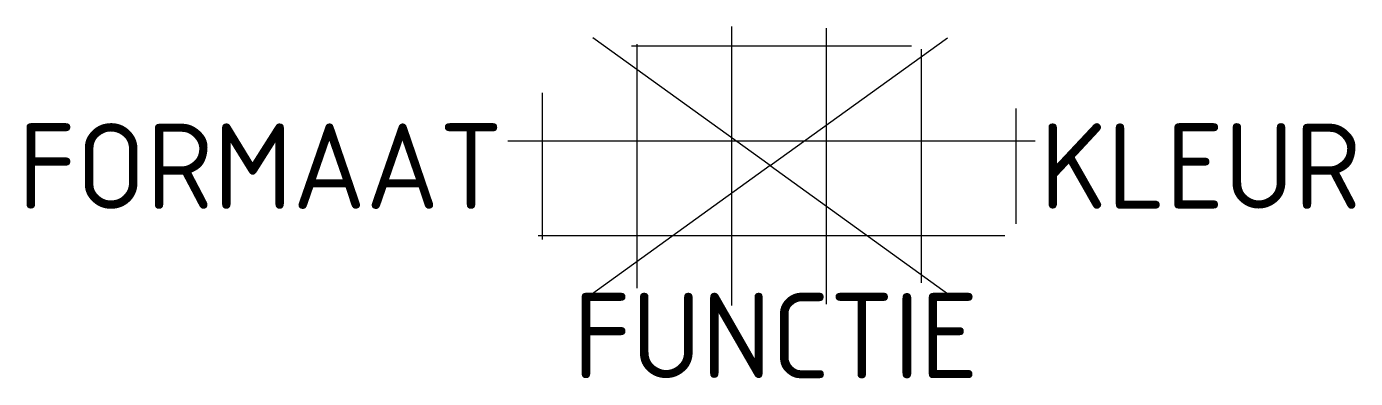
# Model space of a CAD drawing. Extents: x -15.7 to 12.3, y -4.5 to 2.9.
import ezdxf
from ezdxf.enums import TextEntityAlignment as Align

# ---------------------------------------------------------------- set-up
doc = ezdxf.new("R2010")
doc.units = 0
doc.styles.add('NLCS-ISO', font='NLCS-ISO.ttf')

msp = doc.modelspace()

# ---------------------------------------------------------------- linework, layer by layer
at = {"ltscale": 0.1}
for p, q in [((-0.835, -2.94), (-0.835, 2.94)), ((1.165, -2.909), (1.165, 2.909)), ((-0.027, 0.01), (-3.772, 2.706)), ((-2.954, 2.536), (2.954, 2.536)), ((-2.835, -2.573), (-2.835, 2.573)), ((-0.027, 0.01), (3.719, 2.706)), ((3.165, -2.464), (3.165, 2.464)), ((-4.835, -1.544), (-4.835, 1.544)), ((5.165, -1.214), (5.165, 1.214)), ((-5.566, 0.536), (5.566, 0.536)), ((-0.027, 0.01), (-3.798, -2.705)), ((-0.027, 0.01), (3.744, -2.705)), ((-4.924, -1.464), (4.924, -1.464))]:
    msp.add_line(p, q, dxfattribs=at)

# ---------------------------------------------------------------- texts
at = {"style": 'NLCS-ISO'}
msp.add_attdef('FORMAAT', text='40x40', height=1.8, dxfattribs=at).set_placement((-5.666, 0), align=Align.MIDDLE_RIGHT)
msp.add_attdef('KLEUR', text='G', height=1.8, dxfattribs=at).set_placement((5.666, 0), align=Align.MIDDLE_LEFT)
at = {"style": 'NLCS-ISO', "flags": 1}
msp.add_attdef('FUNCTIE', text='', height=1.8, dxfattribs=at).set_placement((0.089, -3.575), align=Align.MIDDLE_CENTER)

doc.saveas('drawing.dxf')
